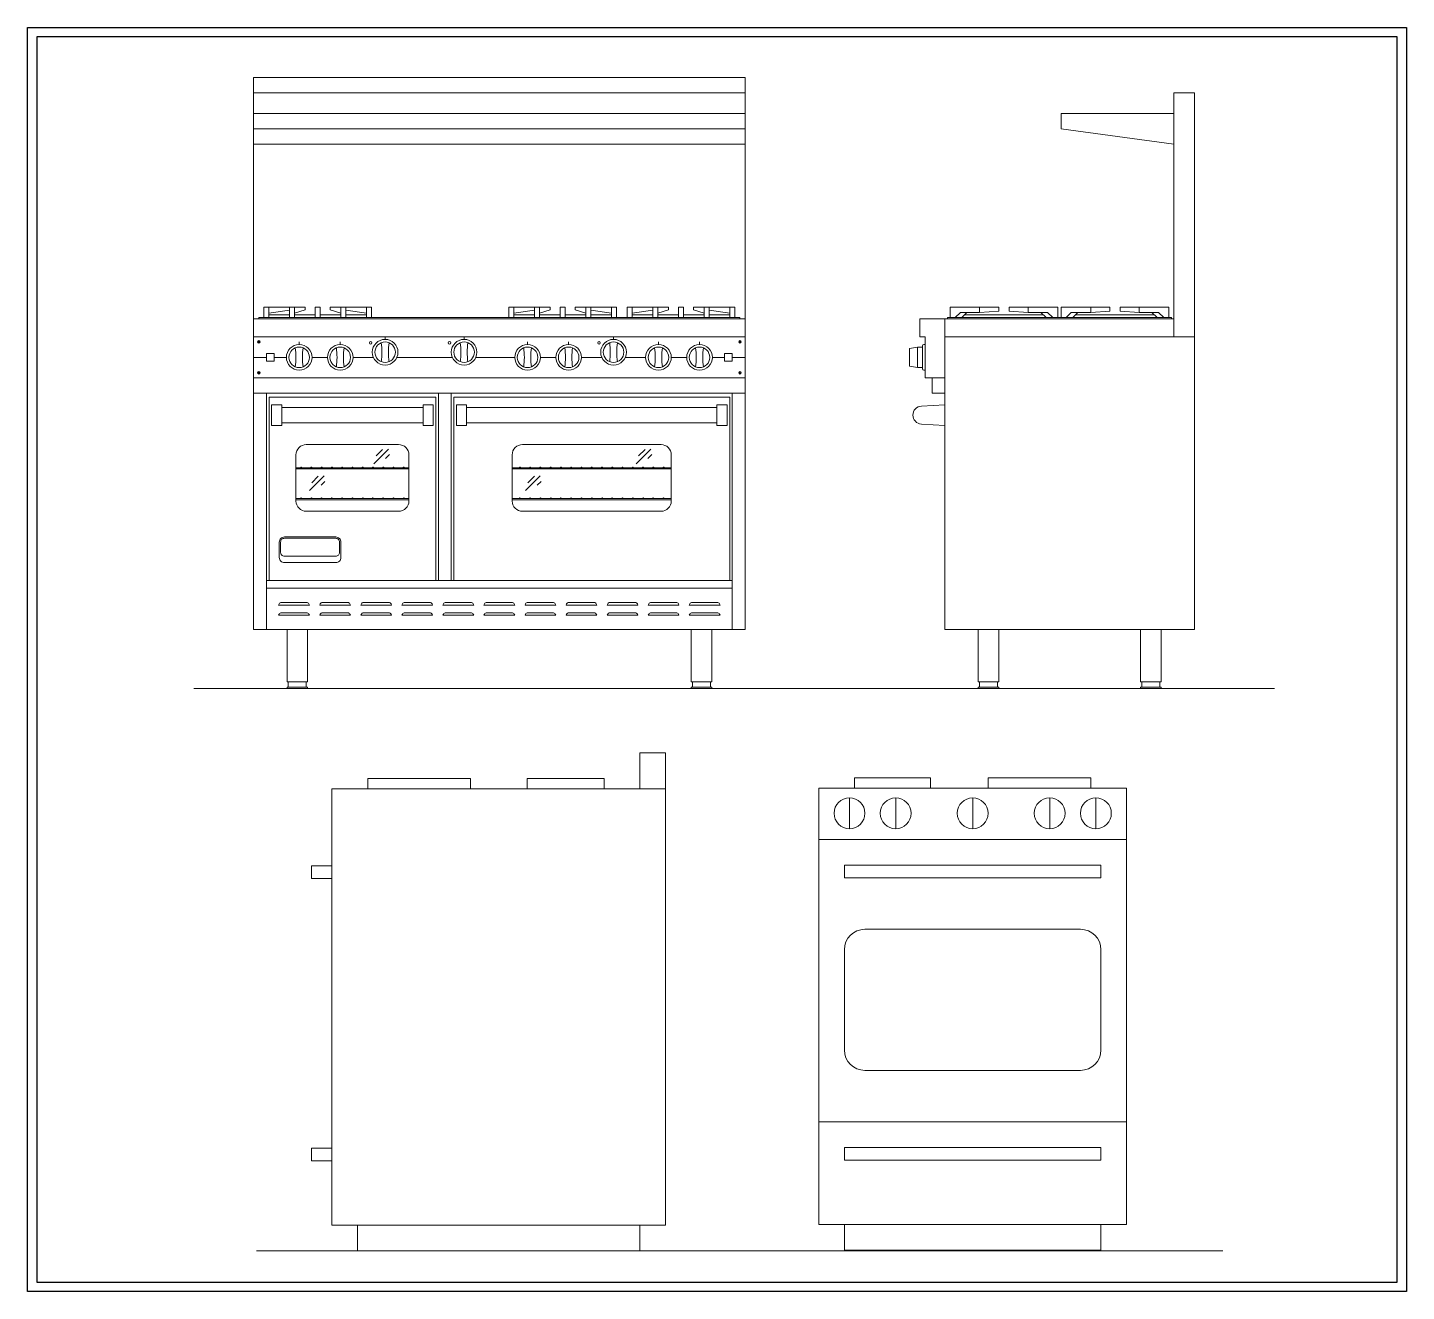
# Paper-space layout 'Projects1200x1100' of a CAD drawing. Header units: inches. Extents: x 55.011 to 55.328, y 90.128 to 90.419.
# The model-space entities are those that its viewports show. They can reach past a viewport. Long polylines and large blocks are cut down to what shows.
import ezdxf

# ---------------------------------------------------------------- set-up
doc = ezdxf.new("R2010")
doc.units = ezdxf.units.IN
doc.header["$MEASUREMENT"] = 0
doc.layers.add('001_Dark_1 10', color=7, linetype='Continuous', lineweight=0)
doc.layers.add('01', color=251, linetype='Continuous', plot=False)
doc.layers.add('02', color=251, linetype='Continuous', plot=False)

msp = doc.modelspace()

# ---------------------------------------------------------------- linework, layer by layer
at = {"layer": '001_Dark_1 10'}
for p, q in [((33.9915, 14.9799), (33.034, 14.9799)), ((33.034, 14.9799), (33.034, 14.9499)), ((33.9915, 14.9499), (33.9915, 14.9799)), ((34.8271, 14.9499), (34.8671, 14.9499)), ((34.8271, 14.4749), (34.8271, 14.9499)), ((34.8671, 14.4749), (34.8671, 14.9499)), ((33.9915, 14.9099), (33.034, 14.9099)), ((34.6071, 14.9099), (34.6071, 14.8799)), ((34.8271, 14.9099), (34.6071, 14.9099)), ((33.9915, 14.8799), (33.034, 14.8799)), ((34.6071, 14.8799), (34.8271, 14.8499)), ((33.9915, 14.8499), (33.034, 14.8499)), ((33.0537, 14.5324), (33.1343, 14.5324)), ((33.1037, 14.5266), (33.0637, 14.5212)), ((33.0637, 14.5174), (33.1037, 14.5174)), ((33.1343, 14.5274), (33.1137, 14.5212)), ((33.1137, 14.5174), (33.1537, 14.5174)), ((33.1343, 14.5324), (33.1343, 14.5274)), ((33.1637, 14.5174), (33.2037, 14.5174)), ((33.1831, 14.5324), (33.2637, 14.5324)), ((33.1831, 14.5324), (33.1831, 14.5274)), ((33.1831, 14.5274), (33.2037, 14.5212)), ((33.2137, 14.5266), (33.2537, 14.5212)), ((33.2137, 14.5174), (33.2537, 14.5174)), ((33.5312, 14.5324), (33.6118, 14.5324)), ((33.5812, 14.5266), (33.5412, 14.5212)), ((33.5412, 14.5174), (33.5812, 14.5174)), ((33.6118, 14.5274), (33.5912, 14.5212)), ((33.5912, 14.5174), (33.6312, 14.5174)), ((33.6118, 14.5324), (33.6118, 14.5274)), ((33.6412, 14.5174), (33.6812, 14.5174)), ((33.6606, 14.5324), (33.7412, 14.5324)), ((33.6606, 14.5324), (33.6606, 14.5274)), ((33.6606, 14.5274), (33.6812, 14.5212)), ((33.6912, 14.5266), (33.7312, 14.5212)), ((33.6912, 14.5174), (33.7312, 14.5174)), ((33.7615, 14.5324), (33.842, 14.5324)), ((33.8115, 14.5266), (33.7715, 14.5212)), ((33.7715, 14.5174), (33.8115, 14.5174)), ((33.842, 14.5274), (33.8215, 14.5212)), ((33.8215, 14.5174), (33.8615, 14.5174)), ((33.842, 14.5324), (33.842, 14.5274)), ((33.8715, 14.5174), (33.9115, 14.5174)), ((33.8909, 14.5324), (33.9715, 14.5324)), ((33.8909, 14.5324), (33.8909, 14.5274)), ((33.8909, 14.5274), (33.9115, 14.5212)), ((33.9215, 14.5266), (33.9615, 14.5212)), ((33.9215, 14.5174), (33.9615, 14.5174)), ((34.3321, 14.5099), (34.3321, 14.4749)), ((34.3321, 14.5099), (34.8271, 14.5099)), ((34.3809, 14.5099), (34.3809, 13.9049)), ((34.3909, 14.5324), (34.3909, 14.5124)), ((34.4859, 14.5324), (34.3909, 14.5324)), ((34.4009, 14.5124), (34.4109, 14.5224)), ((34.4109, 14.5224), (34.4485, 14.5224)), ((34.4138, 14.5124), (34.4238, 14.5224)), ((34.573, 14.5174), (34.4188, 14.5174)), ((34.4485, 14.5324), (34.4485, 14.5224)), ((34.4485, 14.5224), (34.4859, 14.5249)), ((34.4859, 14.5249), (34.4859, 14.5324)), ((34.6009, 14.5324), (34.5059, 14.5324)), ((34.5059, 14.5249), (34.5059, 14.5324)), ((34.5432, 14.5224), (34.5059, 14.5249)), ((34.5432, 14.5324), (34.5432, 14.5224)), ((34.5809, 14.5224), (34.5432, 14.5224)), ((34.578, 14.5124), (34.568, 14.5224)), ((34.5909, 14.5124), (34.5809, 14.5224)), ((34.6009, 14.5124), (34.6009, 14.5324)), ((34.6071, 14.5124), (34.6071, 14.5324)), ((34.6071, 14.5324), (34.7021, 14.5324)), ((34.6171, 14.5124), (34.6271, 14.5224)), ((34.6271, 14.5224), (34.6648, 14.5224)), ((34.63, 14.5124), (34.64, 14.5224)), ((34.635, 14.5174), (34.7892, 14.5174)), ((34.6648, 14.5324), (34.6648, 14.5224)), ((34.6648, 14.5224), (34.7021, 14.5249)), ((34.7021, 14.5249), (34.7021, 14.5324)), ((34.7221, 14.5249), (34.7221, 14.5324)), ((34.7221, 14.5324), (34.8171, 14.5324)), ((34.7595, 14.5224), (34.7221, 14.5249)), ((34.7595, 14.5324), (34.7595, 14.5224)), ((34.7971, 14.5224), (34.7595, 14.5224)), ((34.7942, 14.5124), (34.7842, 14.5224)), ((34.8071, 14.5124), (34.7971, 14.5224)), ((34.8171, 14.5324), (34.8171, 14.5124)), ((34.8671, 14.5099), (34.8671, 13.9049)), ((33.1227, 14.4599), (33.1227, 14.4649)), ((33.2027, 14.4599), (33.2027, 14.4649)), ((33.2902, 14.4699), (33.2902, 14.4749)), ((33.444, 14.4699), (33.444, 14.4749)), ((33.5677, 14.4599), (33.5677, 14.4649)), ((33.6477, 14.4599), (33.6477, 14.4649)), ((33.7352, 14.4699), (33.7352, 14.4749)), ((33.8227, 14.4599), (33.8227, 14.4649)), ((33.9027, 14.4599), (33.9027, 14.4649)), ((34.3121, 14.4524), (34.3271, 14.4549)), ((34.3271, 14.4549), (34.3371, 14.4549)), ((34.3271, 14.4549), (34.3271, 14.4149)), ((34.3321, 14.4749), (34.3421, 14.4749)), ((34.3371, 14.4574), (34.3371, 14.4124)), ((34.3396, 14.4599), (34.3421, 14.4599)), ((34.3421, 14.4749), (34.3421, 14.3949)), ((34.3809, 14.4749), (34.8671, 14.4749)), ((33.059, 14.4349), (33.034, 14.4349)), ((33.0977, 14.4349), (33.074, 14.4349)), ((33.1777, 14.4349), (33.1477, 14.4349)), ((33.2673, 14.4349), (33.2277, 14.4349)), ((33.421, 14.4349), (33.3131, 14.4349)), ((33.5427, 14.4349), (33.4669, 14.4349)), ((33.6227, 14.4349), (33.5927, 14.4349)), ((33.7123, 14.4349), (33.6727, 14.4349)), ((33.7977, 14.4349), (33.7581, 14.4349)), ((33.8777, 14.4349), (33.8477, 14.4349)), ((33.9515, 14.4349), (33.9277, 14.4349)), ((33.9915, 14.4349), (33.9665, 14.4349)), ((34.3121, 14.4524), (34.3121, 14.4174)), ((34.3121, 14.4174), (34.3271, 14.4149)), ((34.3271, 14.4149), (34.3371, 14.4149)), ((34.3396, 14.4099), (34.3421, 14.4099)), ((33.034, 14.3949), (33.9915, 14.3949)), ((34.3421, 14.3949), (34.3809, 14.3949)), ((34.3559, 14.3649), (34.3559, 14.3949)), ((33.034, 14.3649), (33.9915, 14.3649)), ((34.3809, 14.3649), (34.3559, 14.3649)), ((34.3809, 14.3424), (34.3349, 14.3399)), ((34.3809, 14.3024), (34.3349, 14.305)), ((33.2967, 14.2559), (33.2682, 14.2274)), ((33.2853, 14.2553), (33.2728, 14.2428)), ((33.2984, 14.2454), (33.2909, 14.2379)), ((33.808, 14.2559), (33.7795, 14.2274)), ((33.7966, 14.2553), (33.784, 14.2428)), ((33.8097, 14.2454), (33.8021, 14.2379)), ((33.1165, 14.2199), (33.3365, 14.2199)), ((33.1165, 14.2174), (33.3365, 14.2174)), ((33.5377, 14.2199), (33.8477, 14.2199)), ((33.5377, 14.2174), (33.8477, 14.2174)), ((33.1711, 14.2038), (33.1427, 14.1753)), ((33.1598, 14.2032), (33.1472, 14.1907)), ((33.1729, 14.1933), (33.1653, 14.1858)), ((33.5924, 14.2038), (33.5639, 14.1753)), ((33.581, 14.2032), (33.5685, 14.1907)), ((33.5941, 14.1933), (33.5866, 14.1858)), ((33.1165, 14.1599), (33.3365, 14.1599)), ((33.5377, 14.1599), (33.8477, 14.1599)), ((33.1165, 14.1574), (33.3365, 14.1574)), ((33.5377, 14.1574), (33.8477, 14.1574)), ((34.3809, 13.9049), (34.8671, 13.9049)), ((35.023, 13.7899), (32.9172, 13.7899)), ((33.7866, 13.5945), (33.7866, 13.6645)), ((33.7866, 13.6645), (33.8366, 13.6645)), ((33.8366, 13.6645), (33.8366, 13.5945)), ((33.7866, 13.5945), (33.1866, 13.5945)), ((33.1866, 13.5945), (33.1866, 12.7445)), ((33.4566, 13.6145), (33.2566, 13.6145)), ((33.2566, 13.6145), (33.2566, 13.5945)), ((33.4566, 13.6145), (33.4566, 13.5945)), ((33.5666, 13.6145), (33.5666, 13.5945)), ((33.7166, 13.6145), (33.5666, 13.6145)), ((33.7166, 13.6145), (33.7166, 13.5945)), ((33.8366, 13.5945), (33.7866, 13.5945)), ((33.8366, 13.5945), (33.8366, 12.7445)), ((34.1349, 13.5957), (34.7349, 13.5957)), ((34.1349, 13.5957), (34.1349, 12.7457)), ((34.3527, 13.6157), (34.2049, 13.6157)), ((34.2049, 13.5957), (34.2049, 13.6157)), ((34.3527, 13.5957), (34.3527, 13.6157)), ((34.4649, 13.6157), (34.6649, 13.6157)), ((34.4649, 13.5957), (34.4649, 13.6157)), ((34.6649, 13.5957), (34.6649, 13.6157)), ((34.7349, 13.5957), (34.7349, 12.7457)), ((34.1949, 13.5767), (34.1949, 13.5165)), ((34.2849, 13.5767), (34.2849, 13.5165)), ((34.4349, 13.5767), (34.4349, 13.5165)), ((34.5849, 13.5466), (34.5849, 13.5767)), ((34.5849, 13.5767), (34.5849, 13.5165)), ((34.6749, 13.5466), (34.6749, 13.5767)), ((34.6749, 13.5767), (34.6749, 13.5165)), ((34.1349, 13.4957), (34.7349, 13.4957)), ((33.1466, 13.4445), (33.1866, 13.4445)), ((33.1466, 13.4445), (33.1466, 13.4195)), ((34.1849, 13.4457), (34.6849, 13.4457)), ((34.1849, 13.4457), (34.1849, 13.4207)), ((34.6849, 13.4457), (34.6849, 13.4207)), ((33.1466, 13.4195), (33.1866, 13.4195)), ((34.1849, 13.4207), (34.6849, 13.4207)), ((34.2249, 13.3207), (34.6449, 13.3207)), ((34.1849, 13.2807), (34.1849, 13.0857)), ((34.6849, 13.2807), (34.6849, 13.0857)), ((34.2249, 13.0457), (34.6449, 13.0457)), ((34.1349, 12.9457), (34.7349, 12.9457)), ((34.1849, 12.8957), (34.6849, 12.8957)), ((34.1849, 12.8957), (34.1849, 12.8707)), ((34.1849, 12.8957), (34.1849, 12.8707)), ((34.6849, 12.8957), (34.6849, 12.8707)), ((34.6849, 12.8957), (34.6849, 12.8707)), ((33.1466, 12.8945), (33.1466, 12.8695)), ((33.1466, 12.8945), (33.1866, 12.8945)), ((33.1466, 12.8695), (33.1866, 12.8695)), ((34.1849, 12.8707), (34.6849, 12.8707)), ((33.1866, 12.7445), (33.8366, 12.7445)), ((33.2366, 12.7445), (33.2366, 12.6945)), ((33.7866, 12.7445), (33.7866, 12.6945)), ((34.1349, 12.7457), (34.7349, 12.7457)), ((34.1849, 12.7457), (34.1849, 12.6957)), ((34.6849, 12.7457), (34.6849, 12.6957)), ((33.0398, 12.6945), (34.9222, 12.6945)), ((33.2366, 12.6945), (33.7866, 12.6945)), ((34.1849, 12.6957), (34.6849, 12.6957))]:
    msp.add_line(p, q, dxfattribs=at)
for points in [[(33.9915, 14.5099), (33.9915, 14.9499), (33.034, 14.9499), (33.034, 14.5099)], [(33.9815, 14.5099), (33.9815, 14.5124), (33.044, 14.5124), (33.044, 14.5099)], [(33.0537, 14.5124), (33.0537, 14.5324), (33.0637, 14.5324), (33.0637, 14.5124)], [(33.1037, 14.5124), (33.1037, 14.5324), (33.1137, 14.5324), (33.1137, 14.5124)], [(33.1537, 14.5124), (33.1537, 14.5324), (33.1637, 14.5324), (33.1637, 14.5124)], [(33.2037, 14.5124), (33.2037, 14.5324), (33.2137, 14.5324), (33.2137, 14.5124)], [(33.2537, 14.5124), (33.2537, 14.5324), (33.2637, 14.5324), (33.2637, 14.5124)], [(33.5312, 14.5124), (33.5312, 14.5324), (33.5412, 14.5324), (33.5412, 14.5124)], [(33.5812, 14.5124), (33.5812, 14.5324), (33.5912, 14.5324), (33.5912, 14.5124)], [(33.6312, 14.5124), (33.6312, 14.5324), (33.6412, 14.5324), (33.6412, 14.5124)], [(33.6812, 14.5124), (33.6812, 14.5324), (33.6912, 14.5324), (33.6912, 14.5124)], [(33.7312, 14.5124), (33.7312, 14.5324), (33.7412, 14.5324), (33.7412, 14.5124)], [(33.7615, 14.5124), (33.7615, 14.5324), (33.7715, 14.5324), (33.7715, 14.5124)], [(33.8115, 14.5124), (33.8115, 14.5324), (33.8215, 14.5324), (33.8215, 14.5124)], [(33.8615, 14.5124), (33.8615, 14.5324), (33.8715, 14.5324), (33.8715, 14.5124)], [(33.9115, 14.5124), (33.9115, 14.5324), (33.9215, 14.5324), (33.9215, 14.5124)], [(33.9615, 14.5124), (33.9615, 14.5324), (33.9715, 14.5324), (33.9715, 14.5124)], [(34.3859, 14.5099), (34.3859, 14.5124), (34.8221, 14.5124), (34.8221, 14.5099)]]:
    msp.add_lwpolyline(points, dxfattribs=at)
for points in [[(33.9915, 14.5099), (33.034, 14.5099), (33.034, 14.4749), (33.9915, 14.4749)], [(33.9915, 14.4749), (33.034, 14.4749), (33.034, 14.3949), (33.9915, 14.3949)], [(33.0442, 14.4658), (33.0454, 14.4661), (33.0457, 14.4656), (33.0448, 14.4647), (33.0452, 14.4635), (33.0446, 14.4632), (33.0437, 14.4641), (33.0425, 14.4637), (33.0422, 14.4643), (33.0431, 14.4652), (33.0427, 14.4664), (33.0433, 14.4667)], [(33.9806, 14.4652), (33.9797, 14.4643), (33.98, 14.4637), (33.9812, 14.4641), (33.9821, 14.4632), (33.9827, 14.4635), (33.9823, 14.4647), (33.9832, 14.4656), (33.9829, 14.4661), (33.9817, 14.4658), (33.9808, 14.4667), (33.9802, 14.4664)], [(33.074, 14.4424), (33.059, 14.4424), (33.059, 14.4274), (33.074, 14.4274)], [(33.9515, 14.4424), (33.9665, 14.4424), (33.9665, 14.4274), (33.9515, 14.4274)], [(33.0448, 14.4052), (33.0452, 14.4064), (33.0446, 14.4067), (33.0437, 14.4058), (33.0425, 14.4061), (33.0422, 14.4056), (33.0431, 14.4047), (33.0427, 14.4035), (33.0433, 14.4032), (33.0442, 14.4041), (33.0454, 14.4037), (33.0457, 14.4043)], [(33.9815, 14.404), (33.9804, 14.4034), (33.9799, 14.4038), (33.9806, 14.4049), (33.9799, 14.406), (33.9804, 14.4065), (33.9815, 14.4058), (33.9826, 14.4065), (33.983, 14.406), (33.9823, 14.4049), (33.983, 14.4038), (33.9826, 14.4034)], [(33.034, 14.3949), (33.9915, 14.3949), (33.9915, 14.3649), (33.034, 14.3649)], [(33.059, 14.3649), (33.034, 14.3649), (33.034, 13.9049), (33.059, 13.9049)], [(33.064, 14.3574), (33.389, 14.3574), (33.389, 13.9999), (33.064, 13.9999)], [(33.394, 14.3649), (33.419, 14.3649), (33.419, 13.9999), (33.394, 13.9999)], [(33.9615, 14.3574), (33.424, 14.3574), (33.424, 13.9999), (33.9615, 13.9999)], [(33.9915, 13.9049), (33.9665, 13.9049), (33.9665, 14.3649), (33.9915, 14.3649)], [(33.069, 14.3024), (33.089, 14.3024), (33.089, 14.3424), (33.069, 14.3424)], [(33.364, 14.3074), (33.089, 14.3074), (33.089, 14.3374), (33.364, 14.3374)], [(33.384, 14.3024), (33.364, 14.3024), (33.364, 14.3424), (33.384, 14.3424)], [(33.429, 14.3024), (33.449, 14.3024), (33.449, 14.3424), (33.429, 14.3424)], [(33.9365, 14.3074), (33.449, 14.3074), (33.449, 14.3374), (33.9365, 14.3374)], [(33.9565, 14.3024), (33.9365, 14.3024), (33.9365, 14.3424), (33.9565, 14.3424)], [(33.9665, 13.9849), (33.059, 13.9849), (33.059, 13.9999), (33.9665, 13.9999)], [(33.059, 13.9849), (33.9665, 13.9849), (33.9665, 13.9049), (33.059, 13.9049)], [(33.139, 13.8024), (33.099, 13.8024), (33.099, 13.9049), (33.139, 13.9049)], [(33.8865, 13.8024), (33.9265, 13.8024), (33.9265, 13.9049), (33.8865, 13.9049)], [(34.4859, 13.8024), (34.4459, 13.8024), (34.4459, 13.9049), (34.4859, 13.9049)], [(34.7621, 13.8024), (34.8021, 13.8024), (34.8021, 13.9049), (34.7621, 13.9049)], [(33.139, 13.7924), (33.099, 13.7924), (33.099, 13.7899), (33.139, 13.7899)], [(33.1015, 13.8024), (33.1365, 13.8024), (33.1365, 13.7924), (33.1015, 13.7924)], [(33.8865, 13.7924), (33.9265, 13.7924), (33.9265, 13.7899), (33.8865, 13.7899)], [(33.924, 13.8024), (33.889, 13.8024), (33.889, 13.7924), (33.924, 13.7924)], [(34.4859, 13.7924), (34.4459, 13.7924), (34.4459, 13.7899), (34.4859, 13.7899)], [(34.4484, 13.8024), (34.4834, 13.8024), (34.4834, 13.7924), (34.4484, 13.7924)], [(34.7621, 13.7924), (34.8021, 13.7924), (34.8021, 13.7899), (34.7621, 13.7899)], [(34.7996, 13.8024), (34.7646, 13.8024), (34.7646, 13.7924), (34.7996, 13.7924)]]:
    msp.add_lwpolyline(points, close=True, dxfattribs=at)
for points in [[(33.3165, 14.2649), (33.1365, 14.2649, 0.414214), (33.1165, 14.2449), (33.1165, 14.1549, 0.414214), (33.1365, 14.1349), (33.3165, 14.1349, 0.414214), (33.3365, 14.1549), (33.3365, 14.2449, 0.414214)], [(33.8277, 14.2649), (33.5577, 14.2649, 0.414214), (33.5377, 14.2449), (33.5377, 14.1549, 0.414214), (33.5577, 14.1349), (33.8277, 14.1349, 0.414214), (33.8477, 14.1549), (33.8477, 14.2449, 0.414214)], [(33.194, 14.0349), (33.094, 14.0349, -0.414214), (33.084, 14.0449), (33.084, 14.0749, -0.414214), (33.094, 14.0849), (33.194, 14.0849, -0.414214), (33.204, 14.0749), (33.204, 14.0449, -0.414214)], [(33.094, 14.0824), (33.194, 14.0824, -0.414214), (33.2015, 14.0749), (33.2015, 14.0549, -0.414214), (33.194, 14.0474), (33.094, 14.0474, -0.414214), (33.0865, 14.0549), (33.0865, 14.0749, -0.414214)], [(33.1371, 13.9574), (33.0883, 13.9574, 0.284079), (33.0838, 13.9547), (33.0827, 13.9524), (33.1427, 13.9524), (33.1416, 13.9547, 0.284079)], [(33.2171, 13.9574), (33.1683, 13.9574, 0.284079), (33.1638, 13.9547), (33.1627, 13.9524), (33.2227, 13.9524), (33.2216, 13.9547, 0.284079)], [(33.2971, 13.9574), (33.2483, 13.9574, 0.284079), (33.2438, 13.9547), (33.2427, 13.9524), (33.3027, 13.9524), (33.3016, 13.9547, 0.284079)], [(33.3771, 13.9574), (33.3283, 13.9574, 0.284079), (33.3238, 13.9547), (33.3227, 13.9524), (33.3827, 13.9524), (33.3816, 13.9547, 0.284079)], [(33.4571, 13.9574), (33.4083, 13.9574, 0.284079), (33.4038, 13.9547), (33.4027, 13.9524), (33.4627, 13.9524), (33.4616, 13.9547, 0.284079)], [(33.5371, 13.9574), (33.4883, 13.9574, 0.284079), (33.4838, 13.9547), (33.4827, 13.9524), (33.5427, 13.9524), (33.5416, 13.9547, 0.284079)], [(33.6171, 13.9574), (33.5683, 13.9574, 0.284079), (33.5638, 13.9547), (33.5627, 13.9524), (33.6227, 13.9524), (33.6216, 13.9547, 0.284079)], [(33.6971, 13.9574), (33.6483, 13.9574, 0.284079), (33.6438, 13.9547), (33.6427, 13.9524), (33.7027, 13.9524), (33.7016, 13.9547, 0.284079)], [(33.7771, 13.9574), (33.7283, 13.9574, 0.284079), (33.7238, 13.9547), (33.7227, 13.9524), (33.7827, 13.9524), (33.7816, 13.9547, 0.284079)], [(33.8571, 13.9574), (33.8083, 13.9574, 0.284079), (33.8038, 13.9547), (33.8027, 13.9524), (33.8627, 13.9524), (33.8616, 13.9547, 0.284079)], [(33.9371, 13.9574), (33.8883, 13.9574, 0.284079), (33.8838, 13.9547), (33.8827, 13.9524), (33.9427, 13.9524), (33.9416, 13.9547, 0.284079)], [(33.1371, 13.9374), (33.0883, 13.9374, 0.284079), (33.0838, 13.9347), (33.0827, 13.9324), (33.1427, 13.9324), (33.1416, 13.9347, 0.284079)], [(33.2171, 13.9374), (33.1683, 13.9374, 0.284079), (33.1638, 13.9347), (33.1627, 13.9324), (33.2227, 13.9324), (33.2216, 13.9347, 0.284079)], [(33.2971, 13.9374), (33.2483, 13.9374, 0.284079), (33.2438, 13.9347), (33.2427, 13.9324), (33.3027, 13.9324), (33.3016, 13.9347, 0.284079)], [(33.3771, 13.9374), (33.3283, 13.9374, 0.284079), (33.3238, 13.9347), (33.3227, 13.9324), (33.3827, 13.9324), (33.3816, 13.9347, 0.284079)], [(33.4571, 13.9374), (33.4083, 13.9374, 0.284079), (33.4038, 13.9347), (33.4027, 13.9324), (33.4627, 13.9324), (33.4616, 13.9347, 0.284079)], [(33.5371, 13.9374), (33.4883, 13.9374, 0.284079), (33.4838, 13.9347), (33.4827, 13.9324), (33.5427, 13.9324), (33.5416, 13.9347, 0.284079)], [(33.6171, 13.9374), (33.5683, 13.9374, 0.284079), (33.5638, 13.9347), (33.5627, 13.9324), (33.6227, 13.9324), (33.6216, 13.9347, 0.284079)], [(33.6971, 13.9374), (33.6483, 13.9374, 0.284079), (33.6438, 13.9347), (33.6427, 13.9324), (33.7027, 13.9324), (33.7016, 13.9347, 0.284079)], [(33.7771, 13.9374), (33.7283, 13.9374, 0.284079), (33.7238, 13.9347), (33.7227, 13.9324), (33.7827, 13.9324), (33.7816, 13.9347, 0.284079)], [(33.8571, 13.9374), (33.8083, 13.9374, 0.284079), (33.8038, 13.9347), (33.8027, 13.9324), (33.8627, 13.9324), (33.8616, 13.9347, 0.284079)], [(33.9371, 13.9374), (33.8883, 13.9374, 0.284079), (33.8838, 13.9347), (33.8827, 13.9324), (33.9427, 13.9324), (33.9416, 13.9347, 0.284079)]]:
    msp.add_lwpolyline(points, format="xyb", close=True, dxfattribs=at)
for centre, radius in [((33.044, 14.4649), 0.0025), ((33.1227, 14.4349), 0.025), ((33.1227, 14.4349), 0.02), ((33.2027, 14.4349), 0.025), ((33.2027, 14.4349), 0.02), ((33.2619, 14.4632), 0.0025), ((33.2902, 14.4449), 0.025), ((33.2902, 14.4449), 0.02), ((33.4157, 14.4632), 0.0025), ((33.444, 14.4449), 0.025), ((33.444, 14.4449), 0.02), ((33.5677, 14.4349), 0.025), ((33.5677, 14.4349), 0.02), ((33.6477, 14.4349), 0.025), ((33.6477, 14.4349), 0.02), ((33.7069, 14.4632), 0.0025), ((33.7352, 14.4449), 0.025), ((33.7352, 14.4449), 0.02), ((33.8227, 14.4349), 0.025), ((33.8227, 14.4349), 0.02), ((33.9027, 14.4349), 0.025), ((33.9027, 14.4349), 0.02), ((33.9815, 14.4649), 0.0025), ((33.044, 14.4049), 0.0025), ((33.9815, 14.4049), 0.0025), ((34.1949, 13.5466), 0.0301), ((34.2849, 13.5466), 0.0301), ((34.4349, 13.5466), 0.0301), ((34.5849, 13.5466), 0.0301), ((34.6749, 13.5466), 0.0301)]:
    msp.add_circle(centre, radius, dxfattribs=at)
for centre, radius, start, end in [((32.9783, 14.4349), 0.1381, 352.2859, 7.7141), ((33.2671, 14.4349), 0.1381, 172.2859, 187.7141), ((33.0583, 14.4349), 0.1381, 352.2859, 7.7141), ((33.3471, 14.4349), 0.1381, 172.2859, 187.7141), ((33.1458, 14.4449), 0.1381, 352.2859, 7.7141), ((33.4346, 14.4449), 0.1381, 172.2859, 187.7141), ((33.2996, 14.4449), 0.1381, 352.2859, 7.7141), ((33.5883, 14.4449), 0.1381, 172.2859, 187.7141), ((33.4233, 14.4349), 0.1381, 352.2859, 7.7141), ((33.7121, 14.4349), 0.1381, 172.2859, 187.7141), ((33.5033, 14.4349), 0.1381, 352.2859, 7.7141), ((33.7921, 14.4349), 0.1381, 172.2859, 187.7141), ((33.5908, 14.4449), 0.1381, 352.2859, 7.7141), ((33.8796, 14.4449), 0.1381, 172.2859, 187.7141), ((33.6783, 14.4349), 0.1381, 352.2859, 7.7141), ((33.9671, 14.4349), 0.1381, 172.2859, 187.7141), ((33.7583, 14.4349), 0.1381, 352.2859, 7.7141), ((34.0471, 14.4349), 0.1381, 172.2859, 187.7141), ((34.3396, 14.4574), 0.0025, 90, 180), ((34.3396, 14.4124), 0.0025, 180, 270), ((34.3359, 14.3224), 0.0175, 93.1463, 266.8537), ((33.1265, 14.2199), 0.00125, 0, 180), ((33.1465, 14.2199), 0.00125, 0, 180), ((33.1665, 14.2199), 0.00125, 0, 180), ((33.1865, 14.2199), 0.00125, 0, 180), ((33.2065, 14.2199), 0.00125, 0, 180), ((33.2265, 14.2199), 0.00125, 0, 180), ((33.2465, 14.2199), 0.00125, 0, 180), ((33.2665, 14.2199), 0.00125, 0, 180), ((33.2865, 14.2199), 0.00125, 0, 180), ((33.3065, 14.2199), 0.00125, 0, 180), ((33.3265, 14.2199), 0.00125, 0, 180), ((33.5527, 14.2199), 0.00125, 0, 180), ((33.5727, 14.2199), 0.00125, 0, 180), ((33.5927, 14.2199), 0.00125, 0, 180), ((33.6127, 14.2199), 0.00125, 0, 180), ((33.6327, 14.2199), 0.00125, 0, 180), ((33.6527, 14.2199), 0.00125, 0, 180), ((33.6727, 14.2199), 0.00125, 0, 180), ((33.6927, 14.2199), 0.00125, 0, 180), ((33.7127, 14.2199), 0.00125, 0, 180), ((33.7327, 14.2199), 0.00125, 0, 180), ((33.7527, 14.2199), 0.00125, 0, 180), ((33.7727, 14.2199), 0.00125, 0, 180), ((33.7927, 14.2199), 0.00125, 0, 180), ((33.8127, 14.2199), 0.00125, 0, 180), ((33.8327, 14.2199), 0.00125, 0, 180), ((33.1265, 14.1599), 0.00125, 0, 180), ((33.1465, 14.1599), 0.00125, 0, 180), ((33.1665, 14.1599), 0.00125, 0, 180), ((33.1865, 14.1599), 0.00125, 0, 180), ((33.2065, 14.1599), 0.00125, 0, 180), ((33.2265, 14.1599), 0.00125, 0, 180), ((33.2465, 14.1599), 0.00125, 0, 180), ((33.2665, 14.1599), 0.00125, 0, 180), ((33.2865, 14.1599), 0.00125, 0, 180), ((33.3065, 14.1599), 0.00125, 0, 180), ((33.3265, 14.1599), 0.00125, 0, 180), ((33.5527, 14.1599), 0.00125, 0, 180), ((33.5727, 14.1599), 0.00125, 0, 180), ((33.5927, 14.1599), 0.00125, 0, 180), ((33.6127, 14.1599), 0.00125, 0, 180), ((33.6327, 14.1599), 0.00125, 0, 180), ((33.6527, 14.1599), 0.00125, 0, 180), ((33.6727, 14.1599), 0.00125, 0, 180), ((33.6927, 14.1599), 0.00125, 0, 180), ((33.7127, 14.1599), 0.00125, 0, 180), ((33.7327, 14.1599), 0.00125, 0, 180), ((33.7527, 14.1599), 0.00125, 0, 180), ((33.7727, 14.1599), 0.00125, 0, 180), ((33.7927, 14.1599), 0.00125, 0, 180), ((33.8127, 14.1599), 0.00125, 0, 180), ((33.8327, 14.1599), 0.00125, 0, 180), ((34.2249, 13.2807), 0.04, 90, 180), ((34.6449, 13.2807), 0.04, 0, 90), ((34.2249, 13.0857), 0.04, 180, 270), ((34.6449, 13.0857), 0.04, 270, 0)]:
    msp.add_arc(centre, radius, start, end, dxfattribs=at)
at = {"layer": '01'}
msp.add_lwpolyline([(32.6123, 15.0602), (35.2613, 15.0602), (35.2613, 12.6323), (32.6123, 12.6323), (32.6123, 15.0602)], dxfattribs=at)
at = {"layer": '02'}
msp.add_lwpolyline([(32.6123, 15.0602), (35.2613, 15.0602), (35.2613, 12.6323), (32.6123, 12.6323), (32.6123, 15.0602)], dxfattribs=at)

psp = doc.layouts.new('Projects1200x1100')

# ---------------------------------------------------------------- linework, layer by layer
at = {"layer": 'Defpoints'}
psp.add_lwpolyline([(55.01091, 90.41859), (55.32841, 90.41859), (55.32841, 90.12759), (55.01091, 90.12759)], close=True, dxfattribs=at)

# ---------------------------------------------------------------- viewports
psp.add_viewport(center=(55.16966, 90.27309), size=(0.3175, 0.291), view_center_point=(33.93678, 13.84626), view_height=2.46222, dxfattribs=at)

doc.saveas('drawing.dxf')
